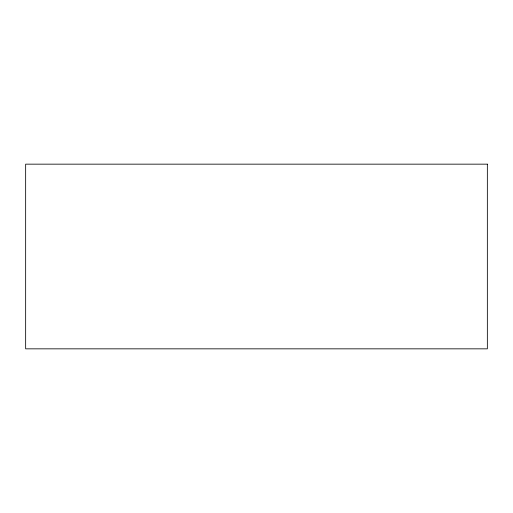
<?xml version="1.0" encoding="UTF-8"?>
<svg xmlns="http://www.w3.org/2000/svg" width="513" height="513" viewBox="0 0 513 513"><rect width="100%" height="100%" fill="white"/><g stroke="black" fill="none" stroke-linecap="round" stroke-linejoin="round"><path stroke-width="0.77" d="M487.35 164.16L25.65 164.16L25.65 348.84L487.35 348.84L487.35 164.16"/></g></svg>
